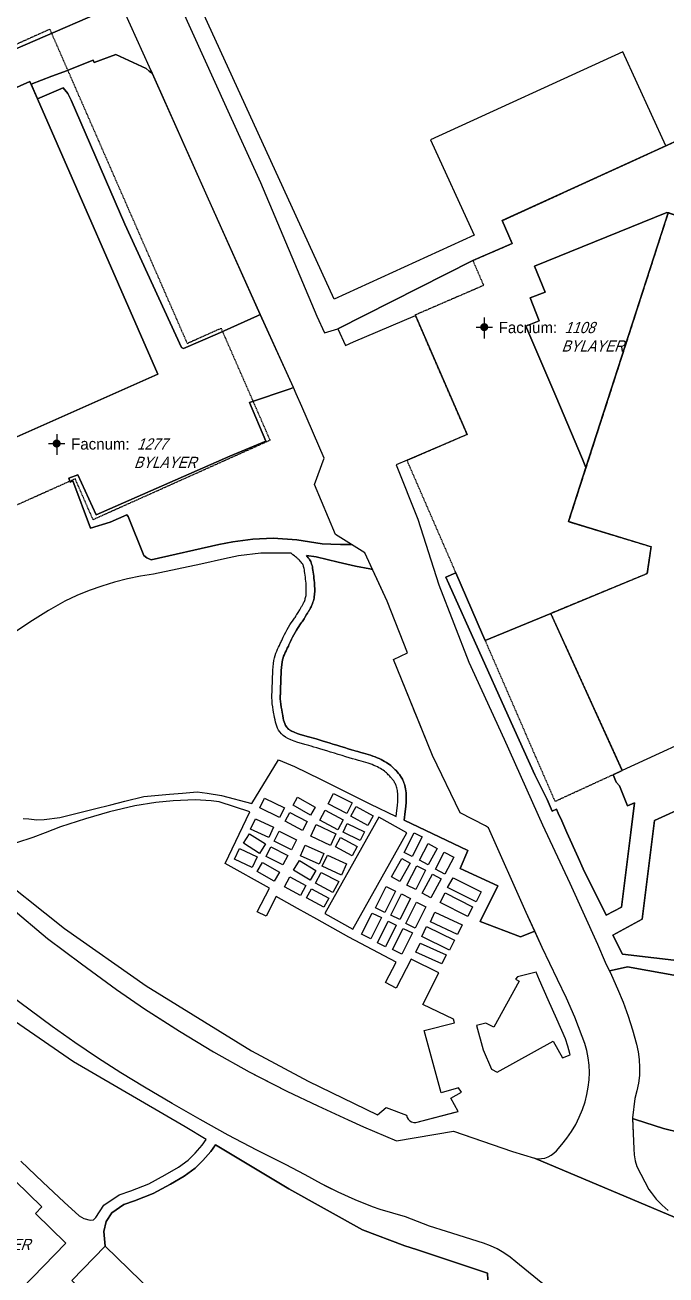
# Model space of a CAD drawing. Header units: inches. Extents: x 1273557 to 1282364, y 239587 to 246310.
# Drawn here: x 1276632.4 to 1276872, y 241334.9 to 241802 of the extents above; entities that cross this region are included whole.
import ezdxf
from ezdxf.enums import TextEntityAlignment as Align

# ---------------------------------------------------------------- set-up
doc = ezdxf.new("R2010")
doc.units = ezdxf.units.IN
doc.header["$MEASUREMENT"] = 0
doc.linetypes.add('DASHED2', pattern=[0.375, 0.25, -0.125])
doc.linetypes.add('HIDDEN', pattern=[0.375, 0.25, -0.125])
doc.layers.add('BLDG-DATA', color=159, linetype='DASHED2', lineweight=30)
for name, color, linetype in [('BLDG-UW', 231, 'Continuous'), ('BLDG-UW-UG', 159, 'HIDDEN'), ('GRASS', 3, 'Continuous'), ('PATH', 253, 'Continuous'), ('PATH-ISLAND', 252, 'Continuous'), ('STREET-UW', 50, 'Continuous')]:
    doc.layers.add(name, color=color, linetype=linetype)
doc.styles.add('SS_LITE', font='FRABK.TTF', dxfattribs={"height": 16})

# ---------------------------------------------------------------- blocks, each defined once
blk = doc.blocks.new('*U1')
for p, q in [((-3.08, 0), (3.08, 0)), ((0, 3.55), (0, -4.2))]:
    blk.add_line(p, q)
at = {"const_width": 1.5}
blk.add_lwpolyline([(-0.75, 0, 1), (0.75, 0, 1)], format="xyb", close=True, dxfattribs=at)
at = {"layer": 'BLDG-DATA', "color": 1, "style": 'SS_LITE'}
blk.add_text('Facnum:', height=4.2, dxfattribs=at).set_placement((27.26, -2.25), align=Align.RIGHT)
at = {"layer": 'BLDG-DATA', "color": 7, "style": 'SS_LITE', "oblique": 20, "width": 0.9, "flags": 8}
for tag, p in [('FACNUM', (29.98, -2.25)), ('OBJECT', (28.84, -9.16))]:
    blk.add_attdef(tag, p, '', height=4.2, dxfattribs=at)

msp = doc.modelspace()

# ---------------------------------------------------------------- linework, layer by layer
at = {"layer": 'BLDG-UW'}
for points in [[(1276645.23, 241924.23), (1276696.08, 241947.49), (1276711.47, 241913.85), (1276784.11, 241947.08), (1276767.9, 241982.54), (1276786.14, 241990.88), (1276782.02, 241999.89), (1276796.79, 242006.65), (1276800.91, 241997.64), (1276819.06, 242005.94), (1276922.4, 241779.97), (1276871.92, 241756.89), (1276855.87, 241791.97), (1276784.01, 241759.11), (1276800.29, 241723.51), (1276747.97, 241699.58), (1276645.23, 241924.23)], [(1276637.05, 241774.42), (1276634.18, 241780.99), (1276524.86, 241731.92), (1276573.17, 241623.22), (1276682.04, 241671.6)], [(1276855.66, 241523.41), (1276828.93, 241582.12), (1276864.95, 241597.01), (1276866.43, 241607.08), (1276835.56, 241616.44), (1276872.82, 241731.87), (1276883.56, 241728.27), (1276885.87, 241734.75), (1276876.77, 241759.11), (1276903.81, 241771.47), (1276908.56, 241761.62), (1276923.45, 241730.68), (1276932.08, 241728.35), (1276936.26, 241743.38), (1276936.26, 241743.38), (1276979.87, 241763.14), (1276998.88, 241721.36), (1276973.87, 241709.86), (1276973.87, 241709.86), (1276918.65, 241571.66), (1276925.11, 241557.89), (1276926.07, 241555.83)], [(1276553.26, 241345.08), (1276577.69, 241370.32), (1276589.14, 241359.24), (1276594.68, 241364.96), (1276583.23, 241376.04), (1276599.82, 241393.18), (1276611.29, 241382.07), (1276613.72, 241384.57), (1276638.72, 241360.37), (1276636.3, 241357.87), (1276647.71, 241346.82), (1276631.11, 241329.67), (1276619.66, 241340.75), (1276614.14, 241335.04), (1276625.46, 241324.08), (1276601.15, 241298.72), (1276553.26, 241345.08)], [(1276662.31, 241345.67), (1276680.08, 241328.49), (1276667.63, 241315.61), (1276649.86, 241332.79), (1276662.31, 241345.67)]]:
    msp.add_lwpolyline(points, close=True, dxfattribs=at)
at = {"layer": 'BLDG-UW-UG'}
for points in [[(1276505.96, 241707.83), (1276514.38, 241711.63), (1276500.68, 241742.94), (1276563.09, 241770.95), (1276565.18, 241766.18), (1276641.64, 241800.49), (1276693.01, 241683.05), (1276705.67, 241688.73), (1276723.99, 241646.84), (1276657.85, 241617.16), (1276651.17, 241632.43), (1276565.62, 241594.04), (1276551.34, 241626.69), (1276543.27, 241623.07)], [(1276855.66, 241523.41), (1276830.56, 241511.86), (1276775.19, 241639.37), (1276797.62, 241649.06), (1276778.22, 241693.72), (1276803.85, 241704.8), (1276799.82, 241714.06), (1276814.48, 241720.39), (1276810.78, 241728.92), (1276871.92, 241756.89), (1276876.77, 241759.11), (1276885.87, 241734.75), (1276883.56, 241728.27), (1276872.82, 241731.87), (1276835.56, 241616.44), (1276866.43, 241607.08), (1276864.95, 241597.01), (1276828.93, 241582.12)]]:
    msp.add_lwpolyline(points, close=True, dxfattribs=at)
at = {"layer": 'GRASS'}
for points in [[(1276682.19, 241827.46), (1276694.87, 241799.36), (1276707.6, 241771.28), (1276720.39, 241743.23), (1276741.51, 241693.21), (1276744.32, 241687), (1276749.29, 241688.54), (1276799.82, 241714.06), (1276814.48, 241720.39), (1276810.78, 241728.92), (1276871.92, 241756.89), (1276855.87, 241791.97), (1276784.01, 241759.11), (1276800.29, 241723.51), (1276747.97, 241699.58), (1276645.23, 241924.23)], [(1276572.66, 241802.41), (1276566.77, 241799.26), (1276560.99, 241795.92), (1276555.32, 241792.41), (1276551.94, 241790.16), (1276556.78, 241781.94), (1276561.82, 241772.6), (1276564.61, 241767.32), (1276565.35, 241766.69), (1276566.24, 241766.29), (1276567.2, 241766.15), (1276568.16, 241766.28), (1276569.05, 241766.67), (1276600.67, 241780.93), (1276659.49, 241806.31)], [(1276631.67, 241505.54), (1276633.83, 241505.32), (1276636.88, 241505.04), (1276639.59, 241505.15), (1276645.46, 241505.92), (1276653.45, 241507.91), (1276658.41, 241509.14), (1276664.49, 241510.64), (1276669.73, 241511.95), (1276676.85, 241513.71), (1276686.37, 241514.57), (1276691.26, 241515.01), (1276696.77, 241515.51), (1276700.46, 241514.95), (1276705.87, 241514.14), (1276717.19, 241511.07), (1276727.21, 241527.4), (1276733.11, 241524.88), (1276742.79, 241520.24), (1276761.27, 241510.98), (1276771.12, 241506.25), (1276771.41, 241508.47), (1276771.61, 241510.3), (1276771.74, 241511.8), (1276771.8, 241513.02), (1276771.8, 241514), (1276771.75, 241514.79), (1276771.68, 241515.44), (1276771.58, 241515.99), (1276771.47, 241516.49), (1276771.36, 241516.95), (1276771.23, 241517.38), (1276771.1, 241517.76), (1276770.96, 241518.12), (1276770.82, 241518.44), (1276770.67, 241518.74), (1276770.52, 241519.02), (1276770.37, 241519.28), (1276770.21, 241519.53), (1276770.04, 241519.77), (1276769.87, 241520), (1276769.68, 241520.23), (1276769.48, 241520.47), (1276769.27, 241520.72), (1276769.03, 241520.98), (1276768.78, 241521.26), (1276768.5, 241521.55), (1276768.2, 241521.86), (1276767.87, 241522.18), (1276767.52, 241522.51), (1276767.13, 241522.83), (1276766.72, 241523.16), (1276766.27, 241523.49), (1276765.78, 241523.81), (1276765.26, 241524.13), (1276764.7, 241524.44), (1276764.11, 241524.75), (1276763.48, 241525.04), (1276762.82, 241525.33), (1276762.12, 241525.61), (1276761.38, 241525.88), (1276760.61, 241526.14), (1276759.79, 241526.39), (1276758.93, 241526.65), (1276758.01, 241526.92), (1276757.02, 241527.2), (1276755.96, 241527.5), (1276754.82, 241527.82), (1276753.59, 241528.18), (1276752.28, 241528.58), (1276750.9, 241529), (1276749.47, 241529.44), (1276748.02, 241529.89), (1276746.59, 241530.33), (1276745.19, 241530.77), (1276743.84, 241531.18), (1276742.58, 241531.56), (1276741.43, 241531.9), (1276740.37, 241532.2), (1276739.4, 241532.48), (1276738.5, 241532.72), (1276737.05, 241533.13), (1276735.71, 241533.5), (1276734.34, 241533.92), (1276733.01, 241534.37), (1276731.79, 241534.85), (1276730.69, 241535.37), (1276729.75, 241535.93), (1276728.93, 241536.54), (1276728.25, 241537.19), (1276727.68, 241537.86), (1276727.21, 241538.55), (1276726.83, 241539.25), (1276726.51, 241539.98), (1276726.25, 241540.74), (1276726.04, 241541.54), (1276725.85, 241542.39), (1276725.67, 241543.28), (1276725.53, 241544.09), (1276725.44, 241544.61), (1276725.2, 241545.94), (1276725, 241547.2), (1276724.84, 241548.38), (1276724.74, 241549.52), (1276724.7, 241550.67), (1276724.7, 241551.8), (1276724.73, 241552.73), (1276724.75, 241553.33), (1276724.78, 241553.94), (1276724.8, 241554.57), (1276724.83, 241555.21), (1276724.86, 241555.86), (1276724.88, 241556.52), (1276724.91, 241557.19), (1276724.95, 241558.26), (1276725.01, 241559.69), (1276725.06, 241560.93), (1276725.14, 241562.19), (1276725.25, 241563.4), (1276725.4, 241564.5), (1276725.61, 241565.51), (1276725.86, 241566.43), (1276726.16, 241567.27), (1276726.48, 241568.07), (1276726.82, 241568.82), (1276727.15, 241569.51), (1276727.47, 241570.14), (1276727.65, 241570.5), (1276727.83, 241570.87), (1276728.01, 241571.24), (1276728.18, 241571.62), (1276728.36, 241572), (1276728.93, 241573.23), (1276729.43, 241574.27), (1276729.9, 241575.18), (1276730.4, 241576.11), (1276730.92, 241577.02), (1276731.43, 241577.85), (1276731.93, 241578.61), (1276732.34, 241579.21), (1276732.59, 241579.58), (1276732.84, 241579.94), (1276733.08, 241580.31), (1276733.33, 241580.67), (1276733.57, 241581.04), (1276733.8, 241581.42), (1276734.03, 241581.79), (1276734.26, 241582.16), (1276734.48, 241582.52), (1276735.07, 241583.5), (1276735.64, 241584.42), (1276735.79, 241584.66), (1276735.95, 241584.92), (1276736.1, 241585.18), (1276736.25, 241585.45), (1276736.4, 241585.72), (1276736.54, 241586.01), (1276736.68, 241586.31), (1276736.82, 241586.62), (1276736.95, 241586.96), (1276737.07, 241587.3), (1276737.18, 241587.67), (1276737.28, 241588.05), (1276737.36, 241588.45), (1276737.43, 241588.88), (1276737.49, 241589.33), (1276737.52, 241589.8), (1276737.55, 241590.31), (1276737.55, 241590.85), (1276737.54, 241591.43), (1276737.52, 241592.06), (1276737.48, 241592.73), (1276737.43, 241593.44), (1276737.37, 241594.19), (1276737.29, 241594.95), (1276737.21, 241595.71), (1276737.12, 241596.45), (1276737.03, 241597.15), (1276736.93, 241597.8), (1276736.84, 241598.37), (1276736.74, 241598.86), (1276736.65, 241599.28), (1276736.55, 241599.63), (1276736.45, 241599.92), (1276736.35, 241600.17), (1276736.19, 241600.48), (1276735.93, 241600.87), (1276735.63, 241601.26), (1276735.31, 241601.65), (1276734.97, 241602.02), (1276734.72, 241602.28), (1276734.55, 241602.45), (1276734.37, 241602.62), (1276734.15, 241602.81), (1276733.88, 241603.04), (1276733.54, 241603.32), (1276733.1, 241603.66), (1276732.55, 241604.08), (1276731.88, 241604.59), (1276720.49, 241604.59), (1276712.25, 241603.61), (1276706.92, 241602.55), (1276698.11, 241600.6), (1276689.28, 241598.7), (1276680.44, 241596.85), (1276675.54, 241596.05), (1276670.67, 241595.03), (1276665.86, 241593.79), (1276661.1, 241592.34), (1276656.42, 241590.68), (1276651.81, 241588.82), (1276647.29, 241586.75), (1276641.19, 241583.21), (1276635.2, 241579.5), (1276629.32, 241575.63)], [(1276892.82, 241516.17), (1276867.64, 241504.8), (1276863.09, 241467.81), (1276852.08, 241461.85), (1276855.68, 241454.82), (1276879.11, 241452.09)], [(1276618.3, 241487.26), (1276647.14, 241464.34), (1276677.7, 241442.89), (1276717.03, 241418.69), (1276738.26, 241407.26), (1276764.17, 241394.78), (1276767.43, 241397.43), (1276775.04, 241394.59), (1276775.23, 241393.8), (1276775.62, 241393.09), (1276776.2, 241392.51), (1276776.91, 241392.11), (1276777.7, 241391.9), (1276778.52, 241391.92), (1276794.31, 241395.99), (1276791.53, 241401.01), (1276795.5, 241403.22), (1276794.45, 241404.84), (1276787.98, 241402.9), (1276781.63, 241426.27), (1276792.94, 241429.18), (1276792.52, 241430.45), (1276781.08, 241435.93), (1276787.09, 241447.8), (1276776.71, 241452.9), (1276771.16, 241442.08), (1276767.2, 241444.21), (1276771.18, 241451.77), (1276753.5, 241461.1), (1276741.47, 241467.92), (1276734.26, 241471.89), (1276726.26, 241476.32), (1276722.56, 241469.02), (1276719.21, 241470.59), (1276723.83, 241479.39), (1276707.23, 241488.7), (1276716.41, 241507.98), (1276705.02, 241511.67), (1276701.98, 241512.06), (1276696.05, 241512.48), (1276687.81, 241512.06), (1276681.25, 241511.43), (1276673.5, 241510.17), (1276663.94, 241508.01), (1276655.07, 241505.36), (1276645.65, 241502.43), (1276640, 241500.13), (1276635.32, 241498.38), (1276629.25, 241496.36)], [(1276885.96, 241444.96), (1276865.25, 241448.65), (1276857.65, 241450.01), (1276851.47, 241448.68), (1276850.83, 241448.54), (1276851.66, 241446.88), (1276853.91, 241441.89), (1276855.96, 241436.82), (1276857.83, 241431.67), (1276859.49, 241426.46), (1276860.96, 241421.18), (1276861.58, 241418.3), (1276861.96, 241415.38), (1276862.11, 241412.44), (1276862.02, 241409.5), (1276861.69, 241406.58), (1276861.13, 241403.69), (1276860.34, 241400.85), (1276859.42, 241393.63), (1276859.43, 241393.34), (1276860.61, 241392.96), (1276871, 241389.64), (1276877.2, 241388.14)], [(1276630.86, 241377.4), (1276639.02, 241369.6), (1276647, 241362.09), (1276652.67, 241356.99), (1276654.43, 241355.97), (1276656.75, 241355.41), (1276658.05, 241355.51), (1276658.92, 241356.35), (1276661.9, 241361.02), (1276667.59, 241364.81), (1276671.96, 241366.32), (1276678.65, 241368.94), (1276684.77, 241372.29), (1276689.75, 241375.22), (1276693.45, 241377.82), (1276695.99, 241380.36), (1276698.66, 241383.45), (1276700.15, 241385.57), (1276692.28, 241390.28), (1276650.51, 241414.58), (1276617.48, 241437.26)], [(1276805.4, 241333.09), (1276805.3, 241335.6), (1276778.67, 241344.41), (1276774.33, 241345.82), (1276758.51, 241351.76), (1276731, 241367.09), (1276703.58, 241383.51), (1276701.81, 241380.99), (1276698.92, 241377.64), (1276696.02, 241374.75), (1276691.91, 241371.86), (1276686.74, 241368.82), (1276680.34, 241365.32), (1276673.34, 241362.58), (1276669.38, 241361.21), (1276664.81, 241358.17), (1276662.68, 241354.82), (1276661.92, 241351.17), (1276662.31, 241345.67), (1276680.08, 241328.49)]]:
    msp.add_lwpolyline(points, dxfattribs=at)
for points in [[(1276680, 241783.91), (1276678.87, 241784.82), (1276677.73, 241785.73), (1276666.34, 241791.04), (1276658.26, 241788), (1276657.91, 241788.85), (1276646.9, 241784.56), (1276642.46, 241782.87), (1276634.65, 241779.92), (1276637.05, 241774.42), (1276646.62, 241778.54), (1276648.44, 241776.48), (1276649.63, 241773.98), (1276669.72, 241727.65), (1276690.89, 241681.56), (1276691.59, 241681.1), (1276704.33, 241686.68), (1276719.3, 241693.36), (1276720.35, 241693.83), (1276700.46, 241738.03)], [(1276872.82, 241731.87), (1276872.34, 241732.03), (1276822.85, 241711.96), (1276826.8, 241702.18), (1276821.16, 241700.07), (1276824.62, 241691.52), (1276819.64, 241689.5), (1276830.77, 241663.38), (1276840.75, 241639.75), (1276842.08, 241636.61)], [(1276740.59, 241630.27), (1276744.17, 241640.16), (1276735.92, 241659.47), (1276733.76, 241664.24), (1276732.72, 241666.53), (1276731.5, 241666.12), (1276716.29, 241661), (1276722.41, 241646.53), (1276708.93, 241640.93), (1276659.03, 241619.03), (1276652.12, 241633.96), (1276648.8, 241632.62), (1276649.23, 241631.21), (1276650.33, 241631.73), (1276656.9, 241613.99), (1276664.23, 241616.28), (1276670.47, 241618.96), (1276670.99, 241618.33), (1276676.76, 241603.78), (1276677.98, 241602.87), (1276679.57, 241602.21), (1276704.8, 241607.94), (1276710.11, 241608.9), (1276717.54, 241609.84), (1276725.15, 241610.26), (1276734.04, 241609.67), (1276743.44, 241608.13), (1276746.69, 241607.96), (1276750.27, 241607.94), (1276754.42, 241607.92), (1276748.51, 241611.65)], [(1276770.12, 241564.85), (1276775.38, 241567.42), (1276767.82, 241586.73), (1276762.34, 241598.53), (1276761.25, 241598.74), (1276755.91, 241599.75), (1276749.44, 241601.34), (1276741.2, 241603.29), (1276737.58, 241603.79), (1276737.87, 241603.46), (1276738.27, 241602.96), (1276738.56, 241602.57), (1276738.76, 241602.26), (1276738.98, 241601.9), (1276739.19, 241601.48), (1276739.38, 241601.02), (1276739.54, 241600.55), (1276739.68, 241600.05), (1276739.8, 241599.51), (1276739.92, 241598.93), (1276740.02, 241598.28), (1276740.13, 241597.58), (1276740.22, 241596.84), (1276740.32, 241596.06), (1276740.4, 241595.27), (1276740.48, 241594.47), (1276740.55, 241593.69), (1276740.6, 241592.93), (1276740.64, 241592.2), (1276740.67, 241591.51), (1276740.68, 241590.86), (1276740.67, 241590.22), (1276740.64, 241589.61), (1276740.6, 241589.02), (1276740.53, 241588.45), (1276740.44, 241587.89), (1276740.33, 241587.34), (1276740.19, 241586.83), (1276740.04, 241586.33), (1276739.88, 241585.87), (1276739.71, 241585.43), (1276739.53, 241585.02), (1276739.35, 241584.64), (1276739.17, 241584.28), (1276738.99, 241583.94), (1276738.81, 241583.62), (1276738.63, 241583.32), (1276738.46, 241583.03), (1276738.28, 241582.75), (1276737.95, 241582.21), (1276737.66, 241581.74), (1276737, 241580.65), (1276736.7, 241580.16), (1276736.45, 241579.76), (1276736.2, 241579.36), (1276735.94, 241578.96), (1276735.68, 241578.56), (1276735.42, 241578.18), (1276735.17, 241577.81), (1276734.75, 241577.2), (1276734.3, 241576.53), (1276733.85, 241575.82), (1276733.37, 241575.02), (1276732.9, 241574.16), (1276732.44, 241573.29), (1276732.03, 241572.47), (1276731.63, 241571.63), (1276731.06, 241570.39), (1276730.83, 241569.91), (1276730.64, 241569.51), (1276730.45, 241569.12), (1276730.27, 241568.75), (1276729.96, 241568.12), (1276729.65, 241567.49), (1276729.35, 241566.83), (1276729.08, 241566.18), (1276728.85, 241565.5), (1276728.65, 241564.77), (1276728.48, 241563.97), (1276728.36, 241563.04), (1276728.26, 241561.96), (1276728.18, 241560.76), (1276728.13, 241559.56), (1276728.07, 241558.14), (1276728.03, 241557.06), (1276728, 241556.4), (1276727.98, 241555.74), (1276727.95, 241555.09), (1276727.93, 241554.44), (1276727.9, 241553.82), (1276727.88, 241553.21), (1276727.86, 241552.62), (1276727.84, 241552.06), (1276727.82, 241551.23), (1276727.83, 241550.21), (1276727.89, 241549.24), (1276728.01, 241548.19), (1276728.17, 241547.11), (1276728.35, 241546.09), (1276728.51, 241545.16), (1276728.61, 241544.64), (1276728.75, 241543.85), (1276728.91, 241543.03), (1276729.07, 241542.29), (1276729.24, 241541.65), (1276729.48, 241540.97), (1276729.81, 241540.29), (1276730.25, 241539.64), (1276730.84, 241539.02), (1276731.49, 241538.53), (1276732.16, 241538.13), (1276733.03, 241537.72), (1276734.08, 241537.3), (1276735.29, 241536.9), (1276736.59, 241536.5), (1276737.89, 241536.14), (1276739.34, 241535.74), (1276740.24, 241535.49), (1276741.23, 241535.21), (1276742.3, 241534.9), (1276743.48, 241534.55), (1276744.75, 241534.17), (1276746.11, 241533.75), (1276746.87, 241533.52), (1276747.51, 241533.32), (1276748.95, 241532.87), (1276750.39, 241532.42), (1276751.81, 241531.99), (1276753.18, 241531.57), (1276754.48, 241531.18), (1276756.25, 241530.67), (1276756.81, 241530.5), (1276757.87, 241530.21), (1276758.87, 241529.92), (1276759.81, 241529.65), (1276760.71, 241529.38), (1276761.58, 241529.11), (1276762.42, 241528.83), (1276763.23, 241528.53), (1276764.02, 241528.22), (1276764.77, 241527.89), (1276765.49, 241527.55), (1276766.18, 241527.2), (1276766.83, 241526.83), (1276767.46, 241526.45), (1276768.05, 241526.06), (1276768.6, 241525.65), (1276769.12, 241525.25), (1276769.59, 241524.85), (1276770.02, 241524.45), (1276770.41, 241524.08), (1276770.76, 241523.72), (1276771.07, 241523.38), (1276771.5, 241522.91), (1276772, 241522.34), (1276772.34, 241521.91), (1276772.58, 241521.6), (1276772.8, 241521.27), (1276773.03, 241520.92), (1276773.24, 241520.56), (1276773.45, 241520.18), (1276773.65, 241519.76), (1276773.85, 241519.31), (1276774.03, 241518.84), (1276774.21, 241518.33), (1276774.37, 241517.78), (1276774.52, 241517.21), (1276774.65, 241516.59), (1276774.77, 241515.88), (1276774.87, 241515.05), (1276774.92, 241514.08), (1276774.92, 241512.94), (1276774.86, 241511.6), (1276774.73, 241510), (1276774.52, 241508.09), (1276774.08, 241504.83), (1276797.88, 241493.53), (1276795.08, 241486.75), (1276809.17, 241480.33), (1276802.5, 241466.96), (1276817.58, 241461.23), (1276822.32, 241463.09), (1276822.94, 241463.33), (1276819.67, 241470.41), (1276805.7, 241501.98), (1276804.5, 241502.7), (1276795.02, 241507.63), (1276784.7, 241529.02), (1276778.57, 241544.07), (1276777.98, 241545.53), (1276777.45, 241546.83)], [(1276828.93, 241582.12), (1276804.44, 241572), (1276803.44, 241574.31), (1276793.48, 241597.24), (1276789.69, 241595.64), (1276790.78, 241593.24), (1276812.97, 241543.92), (1276822.91, 241521.83), (1276827.52, 241512.53), (1276829.43, 241508.18), (1276831.08, 241508.94), (1276831.7, 241507.51), (1276832.99, 241504.64), (1276834.95, 241500.25), (1276839.15, 241490.87), (1276841.02, 241486.67), (1276849.58, 241469.36), (1276855.38, 241472.29), (1276858.8, 241500.25), (1276860.16, 241511.37), (1276857.63, 241510.28), (1276854.57, 241517.68), (1276853.32, 241519.11), (1276852.65, 241520.9), (1276852.29, 241521.86), (1276855.66, 241523.41)], [(1276727.58, 241505.85), (1276720.17, 241509.48), (1276721.93, 241513.07), (1276729.34, 241509.44)], [(1276739.09, 241506.69), (1276732.58, 241510.47), (1276734.31, 241513.46), (1276740.82, 241509.68)], [(1276752.65, 241507.39), (1276745.68, 241510.92), (1276747.67, 241514.86), (1276754.64, 241511.33)], [(1276736.13, 241501.05), (1276729.69, 241504.47), (1276731.43, 241507.75), (1276737.87, 241504.33)], [(1276749.32, 241501.31), (1276742.62, 241504.83), (1276744.59, 241508.57), (1276751.29, 241505.05)], [(1276760.58, 241502.87), (1276754.23, 241506.38), (1276756.22, 241509.97), (1276762.57, 241506.46)], [(1276723.51, 241498.36), (1276716.72, 241501.53), (1276718.53, 241505.4), (1276725.32, 241502.23)], [(1276746.53, 241495.4), (1276739.2, 241498.85), (1276741.24, 241503.19), (1276748.57, 241499.74)], [(1276754.98, 241464.14), (1276775.13, 241500.08), (1276764.66, 241505.95), (1276744.51, 241470.01)], [(1276757.7, 241497.31), (1276751.26, 241500.38), (1276752.8, 241503.6), (1276759.24, 241500.53)], [(1276722.31, 241495.98), (1276720.1, 241492.46), (1276714.07, 241496.25), (1276716.28, 241499.76)], [(1276731.97, 241493.74), (1276725.53, 241496.98), (1276727.44, 241500.78), (1276733.88, 241497.54)], [(1276754.65, 241491.58), (1276748.48, 241494.92), (1276750.35, 241498.38), (1276756.52, 241495.04)], [(1276780.87, 241498.62), (1276777.08, 241491.23), (1276774.11, 241492.75), (1276777.9, 241500.14)], [(1276717.32, 241487.17), (1276710.7, 241490.25), (1276712.58, 241494.28), (1276719.2, 241491.2)], [(1276728.83, 241488.19), (1276722.48, 241491.34), (1276724.23, 241494.86), (1276730.58, 241491.71)], [(1276742.29, 241488.45), (1276735.4, 241491.53), (1276737.17, 241495.5), (1276744.06, 241492.42)], [(1276779.81, 241489.93), (1276783.13, 241496.09), (1276786.42, 241494.32), (1276783.1, 241488.16)], [(1276785.78, 241486.52), (1276789.11, 241492.86), (1276792.63, 241491.01), (1276789.29, 241484.67)], [(1276725.5, 241482.02), (1276719.16, 241485.71), (1276721.13, 241489.09), (1276727.47, 241485.4)], [(1276738.96, 241482.46), (1276732.8, 241486.15), (1276734.97, 241489.77), (1276741.13, 241486.08)], [(1276750.67, 241484.36), (1276743.52, 241487.62), (1276745.44, 241491.83), (1276752.59, 241488.57)], [(1276776.41, 241488.85), (1276772.54, 241481.9), (1276769.41, 241483.64), (1276773.28, 241490.59)], [(1276782.13, 241486.15), (1276778.43, 241478.94), (1276775.15, 241480.62), (1276778.86, 241487.83)], [(1276735.37, 241476.74), (1276729.38, 241479.98), (1276731.37, 241483.66), (1276737.36, 241480.42)], [(1276747.51, 241477.83), (1276740.98, 241481.26), (1276743.13, 241485.35), (1276749.66, 241481.92)], [(1276787.93, 241482.93), (1276784.06, 241475.81), (1276780.8, 241477.58), (1276784.67, 241484.7)], [(1276792.47, 241483.28), (1276802.94, 241478.09), (1276801.09, 241474.36), (1276790.34, 241479.69)], [(1276744.1, 241472.29), (1276737.67, 241475.8), (1276739.54, 241479.23), (1276745.97, 241475.72)], [(1276770.87, 241478.29), (1276766.88, 241470.38), (1276763.45, 241472.11), (1276767.44, 241480.02)], [(1276776.5, 241475.6), (1276772.51, 241467.69), (1276769.08, 241469.42), (1276773.07, 241477.33)], [(1276782.21, 241472.46), (1276778.22, 241464.55), (1276774.79, 241466.28), (1276778.78, 241474.19)], [(1276789.43, 241477.74), (1276799.72, 241472.47), (1276797.86, 241468.83), (1276787.57, 241474.1)], [(1276765.6, 241468.44), (1276761.61, 241460.53), (1276758.18, 241462.26), (1276762.17, 241470.17)], [(1276785.64, 241470.53), (1276795.76, 241465.71), (1276794.03, 241462.09), (1276783.92, 241466.91)], [(1276771.14, 241465.58), (1276767.16, 241457.57), (1276764.15, 241459.07), (1276768.13, 241467.08)], [(1276777.22, 241462.7), (1276773.23, 241454.79), (1276769.8, 241456.52), (1276773.79, 241464.43)], [(1276782.51, 241465.08), (1276792.89, 241459.99), (1276791.09, 241456.31), (1276780.71, 241461.4)], [(1276780.07, 241458.91), (1276789.76, 241454.54), (1276788.22, 241451.12), (1276778.53, 241455.49)], [(1276831.12, 241430.44), (1276827.89, 241437.76), (1276824.71, 241445.07), (1276823.4, 241448.04), (1276816.43, 241446.31), (1276815.67, 241445.39), (1276817.1, 241444.64), (1276807.59, 241427.49), (1276804.7, 241429.04), (1276801.18, 241428.15), (1276803.59, 241418.98), (1276806.72, 241411.86), (1276808.89, 241410.67), (1276829.83, 241422.32), (1276833.31, 241416.08), (1276836.12, 241417.19), (1276836.03, 241417.7), (1276835.32, 241420.45), (1276834.39, 241423.13)]]:
    msp.add_lwpolyline(points, close=True, dxfattribs=at)
at = {"layer": 'PATH'}
for points in [[(1276524.86, 241731.92), (1276634.18, 241780.99), (1276634.65, 241779.92), (1276642.46, 241782.87), (1276646.9, 241784.56), (1276657.91, 241788.85), (1276658.26, 241788), (1276666.34, 241791.04), (1276677.73, 241785.73), (1276678.87, 241784.82), (1276680, 241783.91), (1276678.95, 241786.28), (1276664.7, 241817.85)], [(1276659.49, 241806.31), (1276600.67, 241780.93)], [(1276572.77, 241518), (1276640.77, 241460.66), (1276653.52, 241451.2), (1276666.66, 241441.62), (1276677.02, 241434.36), (1276683.93, 241429.99), (1276690.13, 241426.06), (1276702.87, 241418.33), (1276716.13, 241410.75), (1276719.82, 241408.88), (1276730.25, 241403.6), (1276741.87, 241398.11), (1276753.21, 241392.82), (1276758.89, 241390.22), (1276771.28, 241385.01), (1276792.61, 241388.68), (1276803.01, 241385.05), (1276814.57, 241381.01), (1276822.89, 241378.49), (1276824.17, 241378.33), (1276825.46, 241378.36), (1276826.73, 241378.59), (1276827.95, 241379.02), (1276829.09, 241379.63), (1276830.11, 241380.4), (1276831.01, 241381.33), (1276831.8, 241382.2), (1276833.06, 241383.6), (1276834.95, 241386), (1276836.67, 241388.53), (1276838.22, 241391.17), (1276839.58, 241393.91), (1276840.75, 241396.74), (1276841.72, 241399.64), (1276842.43, 241402.31), (1276842.94, 241405.03), (1276843.25, 241407.77), (1276843.34, 241410.53), (1276843.23, 241413.29), (1276842.9, 241416.04), (1276842.37, 241418.75), (1276841.64, 241421.42), (1276840.71, 241424.02), (1276837.89, 241431.25), (1276834.8, 241438.36), (1276831.46, 241445.36), (1276828.51, 241451.26), (1276825.68, 241457.23), (1276822.94, 241463.33), (1276817.58, 241461.23), (1276802.5, 241466.96), (1276809.17, 241480.33), (1276795.08, 241486.75), (1276797.88, 241493.53), (1276774.08, 241504.83), (1276774.52, 241508.09), (1276774.73, 241510), (1276774.86, 241511.6), (1276774.92, 241512.94), (1276774.92, 241514.08), (1276774.87, 241515.05), (1276774.77, 241515.88), (1276774.65, 241516.59), (1276774.52, 241517.21), (1276774.37, 241517.78), (1276774.21, 241518.33), (1276774.03, 241518.84), (1276773.85, 241519.31), (1276773.65, 241519.76), (1276773.45, 241520.18), (1276773.24, 241520.56), (1276773.03, 241520.92), (1276772.8, 241521.27), (1276772.58, 241521.6), (1276772.34, 241521.91), (1276772, 241522.34), (1276771.5, 241522.91), (1276771.07, 241523.38), (1276770.76, 241523.72), (1276770.41, 241524.08), (1276770.02, 241524.45), (1276769.59, 241524.85), (1276769.12, 241525.25), (1276768.6, 241525.65), (1276768.05, 241526.06), (1276767.46, 241526.45), (1276766.83, 241526.83), (1276766.18, 241527.2), (1276765.49, 241527.55), (1276764.77, 241527.89), (1276764.02, 241528.22), (1276763.23, 241528.53), (1276762.42, 241528.83), (1276761.58, 241529.11), (1276760.71, 241529.38), (1276759.81, 241529.65), (1276758.87, 241529.92), (1276757.87, 241530.21), (1276756.81, 241530.5), (1276755.69, 241530.83), (1276754.48, 241531.18), (1276753.18, 241531.57), (1276751.81, 241531.99), (1276750.39, 241532.42), (1276748.95, 241532.87), (1276747.51, 241533.32), (1276746.11, 241533.75), (1276744.75, 241534.17), (1276743.48, 241534.55), (1276742.3, 241534.9), (1276741.23, 241535.21), (1276740.24, 241535.49), (1276739.34, 241535.74), (1276737.89, 241536.14), (1276736.59, 241536.5), (1276735.29, 241536.9), (1276734.08, 241537.3), (1276733.03, 241537.72), (1276732.16, 241538.13), (1276731.06, 241538.78), (1276730.25, 241539.64), (1276729.81, 241540.29), (1276729.48, 241540.97), (1276729.24, 241541.65), (1276729.07, 241542.29), (1276728.91, 241543.03), (1276728.75, 241543.85), (1276728.61, 241544.64), (1276728.51, 241545.16), (1276728.35, 241546.09), (1276728.17, 241547.11), (1276728.01, 241548.19), (1276727.89, 241549.24), (1276727.83, 241550.21), (1276727.82, 241551.23), (1276727.84, 241552.28), (1276727.88, 241553.21), (1276727.9, 241553.82), (1276727.93, 241554.44), (1276727.95, 241555.09), (1276727.98, 241555.74), (1276728, 241556.4), (1276728.03, 241557.06), (1276728.07, 241558.14), (1276728.13, 241559.56), (1276728.18, 241560.76), (1276728.26, 241561.96), (1276728.36, 241563.04), (1276728.48, 241563.97), (1276728.65, 241564.77), (1276728.85, 241565.5), (1276729.08, 241566.18), (1276729.35, 241566.83), (1276729.65, 241567.49), (1276729.96, 241568.12), (1276730.27, 241568.75), (1276730.45, 241569.12), (1276730.64, 241569.51), (1276730.83, 241569.91), (1276731.06, 241570.39), (1276731.63, 241571.63), (1276732.03, 241572.47), (1276732.44, 241573.29), (1276732.9, 241574.16), (1276733.37, 241575.02), (1276733.85, 241575.82), (1276734.3, 241576.53), (1276734.75, 241577.2), (1276735.17, 241577.81), (1276735.42, 241578.18), (1276735.68, 241578.56), (1276735.94, 241578.96), (1276736.2, 241579.36), (1276736.45, 241579.76), (1276736.7, 241580.16), (1276737, 241580.65), (1276737.66, 241581.74), (1276737.95, 241582.21), (1276738.28, 241582.75), (1276738.46, 241583.03), (1276738.63, 241583.32), (1276738.81, 241583.62), (1276738.99, 241583.94), (1276739.17, 241584.28), (1276739.35, 241584.64), (1276739.53, 241585.02), (1276739.71, 241585.43), (1276739.88, 241585.87), (1276740.04, 241586.33), (1276740.19, 241586.83), (1276740.33, 241587.34), (1276740.44, 241587.89), (1276740.53, 241588.45), (1276740.6, 241589.02), (1276740.64, 241589.61), (1276740.67, 241590.22), (1276740.68, 241590.86), (1276740.67, 241591.51), (1276740.64, 241592.2), (1276740.6, 241592.93), (1276740.55, 241593.69), (1276740.48, 241594.47), (1276740.4, 241595.27), (1276740.32, 241596.06), (1276740.22, 241596.84), (1276740.13, 241597.58), (1276740.02, 241598.28), (1276739.92, 241598.93), (1276739.8, 241599.51), (1276739.68, 241600.05), (1276739.54, 241600.55), (1276739.38, 241601.02), (1276739.19, 241601.48), (1276738.98, 241601.9), (1276738.76, 241602.26), (1276738.56, 241602.57), (1276738.27, 241602.96), (1276737.87, 241603.46), (1276737.58, 241603.79), (1276741.2, 241603.29), (1276749.44, 241601.34), (1276755.91, 241599.75), (1276761.25, 241598.74), (1276762.34, 241598.53), (1276759.45, 241604.75), (1276754.42, 241607.92), (1276750.27, 241607.94), (1276746.69, 241607.96), (1276743.44, 241608.13), (1276734.04, 241609.67), (1276725.15, 241610.26), (1276717.54, 241609.84), (1276710.11, 241608.9), (1276704.8, 241607.94), (1276679.57, 241602.21), (1276677.98, 241602.87), (1276676.76, 241603.78), (1276670.99, 241618.33), (1276670.47, 241618.96), (1276664.23, 241616.28), (1276656.9, 241613.99), (1276650.33, 241631.73), (1276649.23, 241631.21), (1276648.8, 241632.62), (1276652.12, 241633.96), (1276659.03, 241619.03), (1276708.93, 241640.93), (1276722.41, 241646.53), (1276716.29, 241661), (1276731.5, 241666.12), (1276732.72, 241666.53), (1276720.35, 241693.83), (1276719.3, 241693.36), (1276704.33, 241686.68), (1276691.59, 241681.1), (1276690.89, 241681.56), (1276669.72, 241727.65), (1276649.63, 241773.98), (1276648.44, 241776.48), (1276646.62, 241778.54), (1276637.05, 241774.42), (1276682.04, 241671.6), (1276573.17, 241623.22)], [(1276876.77, 241759.11), (1276871.92, 241756.89), (1276810.78, 241728.92), (1276814.48, 241720.39), (1276799.82, 241714.06), (1276749.29, 241688.54), (1276752.19, 241682.32), (1276755.14, 241683.59), (1276778.35, 241693.44), (1276797.62, 241649.06), (1276775.19, 241639.37), (1276771.19, 241637.64), (1276779.23, 241617.3), (1276787.12, 241592.87), (1276798.29, 241563.87), (1276811.45, 241535.09), (1276825.85, 241503.08), (1276836.05, 241481.38), (1276846.39, 241458.55), (1276849.22, 241451.78), (1276850.83, 241448.54), (1276851.47, 241448.68), (1276857.65, 241450.01), (1276865.25, 241448.65), (1276885.96, 241444.96)], [(1276926.07, 241555.83), (1276855.66, 241523.41), (1276852.29, 241521.86), (1276852.65, 241520.9), (1276853.32, 241519.11), (1276854.57, 241517.68), (1276857.63, 241510.28), (1276860.16, 241511.37), (1276858.8, 241500.25), (1276855.38, 241472.29), (1276849.58, 241469.36), (1276841.02, 241486.67), (1276839.15, 241490.87), (1276834.95, 241500.25), (1276832.99, 241504.64), (1276831.7, 241507.51), (1276831.08, 241508.94), (1276829.43, 241508.18), (1276827.52, 241512.53), (1276822.91, 241521.83), (1276812.97, 241543.92), (1276790.78, 241593.24), (1276789.69, 241595.64), (1276793.48, 241597.24), (1276803.44, 241574.31), (1276804.44, 241572), (1276828.93, 241582.12), (1276864.95, 241597.01), (1276866.43, 241607.08), (1276835.56, 241616.44), (1276842.08, 241636.61), (1276840.75, 241639.75), (1276830.77, 241663.38), (1276819.64, 241689.5), (1276824.62, 241691.52), (1276821.16, 241700.07), (1276826.8, 241702.18), (1276822.85, 241711.96), (1276872.34, 241732.03)], [(1276879.11, 241452.09), (1276855.68, 241454.82), (1276852.08, 241461.85), (1276863.09, 241467.81), (1276867.64, 241504.8), (1276892.82, 241516.17)], [(1276827.31, 241330.49), (1276815.87, 241339.83), (1276813.68, 241341.6), (1276811.36, 241343.2), (1276808.93, 241344.61), (1276806.39, 241345.82), (1276803.76, 241346.83), (1276789.89, 241351.13), (1276783.65, 241353.16), (1276774.58, 241356.59), (1276765.19, 241359.34), (1276762.32, 241360.32), (1276755.85, 241362.93), (1276749.5, 241365.79), (1276745.38, 241367.86), (1276743.26, 241368.92), (1276737.16, 241372.29), (1276729.82, 241376.13), (1276719.06, 241381.54), (1276708.39, 241387.14), (1276697.84, 241392.94), (1276687.39, 241398.94), (1276677.05, 241405.12), (1276668.23, 241410.46), (1276659.55, 241416.02), (1276651, 241421.78), (1276642.59, 241427.75), (1276634.33, 241433.91), (1276623.29, 241442.08)], [(1276542.55, 241332.67), (1276544.15, 241336.21), (1276546.12, 241338.66), (1276548.09, 241340.71), (1276553.26, 241345.08), (1276577.69, 241370.32), (1276589.14, 241359.24), (1276594.68, 241364.96), (1276583.23, 241376.04), (1276599.82, 241393.18), (1276611.29, 241382.07), (1276613.72, 241384.57), (1276638.72, 241360.37), (1276636.3, 241357.87), (1276647.71, 241346.82), (1276631.11, 241329.67), (1276619.66, 241340.75), (1276614.14, 241335.04), (1276625.46, 241324.08)], [(1276877.2, 241388.14), (1276871, 241389.64), (1276860.61, 241392.96), (1276859.43, 241393.34), (1276859.91, 241382.02), (1276860.1, 241379.8), (1276860.5, 241377.6), (1276861.1, 241375.44), (1276865.59, 241366.8), (1276866.38, 241365.66), (1276868.36, 241363.28), (1276870.5, 241361.04), (1276872.8, 241358.96)], [(1276649.86, 241332.79), (1276662.31, 241345.67), (1276661.92, 241351.17), (1276662.68, 241354.82), (1276664.81, 241358.17), (1276669.38, 241361.21), (1276673.34, 241362.58), (1276680.34, 241365.32), (1276686.74, 241368.82), (1276691.91, 241371.86), (1276696.02, 241374.75), (1276698.92, 241377.64), (1276701.81, 241380.99), (1276703.58, 241383.51), (1276731, 241367.09), (1276758.51, 241351.76), (1276774.33, 241345.82), (1276778.67, 241344.41), (1276805.3, 241335.6), (1276805.4, 241333.09)]]:
    msp.add_lwpolyline(points, dxfattribs=at)
at = {"layer": 'PATH-ISLAND'}
for points in [[(1276631.67, 241505.54), (1276633.83, 241505.32), (1276636.88, 241505.04), (1276639.59, 241505.15), (1276645.46, 241505.92), (1276653.45, 241507.91), (1276658.41, 241509.14), (1276664.49, 241510.64), (1276669.73, 241511.95), (1276676.85, 241513.71), (1276686.37, 241514.57), (1276691.26, 241515.01), (1276696.77, 241515.51), (1276700.46, 241514.95), (1276705.87, 241514.14), (1276717.19, 241511.07), (1276727.21, 241527.4), (1276733.11, 241524.88), (1276742.79, 241520.24), (1276761.27, 241510.98), (1276771.12, 241506.25), (1276771.41, 241508.47), (1276771.61, 241510.3), (1276771.74, 241511.8), (1276771.8, 241513.02), (1276771.8, 241514), (1276771.75, 241514.79), (1276771.68, 241515.44), (1276771.58, 241515.99), (1276771.47, 241516.49), (1276771.36, 241516.95), (1276771.23, 241517.38), (1276771.1, 241517.76), (1276770.96, 241518.12), (1276770.82, 241518.44), (1276770.67, 241518.74), (1276770.52, 241519.02), (1276770.37, 241519.28), (1276770.21, 241519.53), (1276770.04, 241519.77), (1276769.87, 241520), (1276769.68, 241520.23), (1276769.48, 241520.47), (1276769.27, 241520.72), (1276769.03, 241520.98), (1276768.78, 241521.26), (1276768.5, 241521.55), (1276768.2, 241521.86), (1276767.87, 241522.18), (1276767.52, 241522.51), (1276767.13, 241522.83), (1276766.72, 241523.16), (1276766.27, 241523.49), (1276765.78, 241523.81), (1276765.26, 241524.13), (1276764.7, 241524.44), (1276764.11, 241524.75), (1276763.48, 241525.04), (1276762.82, 241525.33), (1276762.12, 241525.61), (1276761.38, 241525.88), (1276760.61, 241526.14), (1276759.79, 241526.39), (1276758.93, 241526.65), (1276758.01, 241526.92), (1276757.02, 241527.2), (1276755.96, 241527.5), (1276754.82, 241527.82), (1276753.59, 241528.18), (1276752.28, 241528.58), (1276750.9, 241529), (1276749.47, 241529.44), (1276748.02, 241529.89), (1276746.59, 241530.33), (1276745.19, 241530.77), (1276743.84, 241531.18), (1276742.58, 241531.56), (1276741.43, 241531.9), (1276740.37, 241532.2), (1276739.4, 241532.48), (1276738.5, 241532.72), (1276737.05, 241533.13), (1276735.71, 241533.5), (1276734.34, 241533.92), (1276733.01, 241534.37), (1276731.79, 241534.85), (1276730.69, 241535.37), (1276729.75, 241535.93), (1276728.93, 241536.54), (1276728.25, 241537.19), (1276727.68, 241537.86), (1276727.21, 241538.55), (1276726.83, 241539.25), (1276726.51, 241539.98), (1276726.25, 241540.74), (1276726.04, 241541.54), (1276725.85, 241542.39), (1276725.67, 241543.28), (1276725.53, 241544.09), (1276725.44, 241544.61), (1276725.2, 241545.94), (1276725, 241547.2), (1276724.84, 241548.38), (1276724.74, 241549.52), (1276724.7, 241550.67), (1276724.7, 241551.8), (1276724.73, 241552.73), (1276724.75, 241553.33), (1276724.78, 241553.94), (1276724.8, 241554.57), (1276724.83, 241555.21), (1276724.86, 241555.86), (1276724.88, 241556.52), (1276724.91, 241557.19), (1276724.95, 241558.26), (1276725.01, 241559.69), (1276725.06, 241560.93), (1276725.14, 241562.19), (1276725.25, 241563.4), (1276725.4, 241564.5), (1276725.61, 241565.51), (1276725.86, 241566.43), (1276726.16, 241567.27), (1276726.48, 241568.07), (1276726.82, 241568.82), (1276727.15, 241569.51), (1276727.47, 241570.14), (1276727.65, 241570.5), (1276727.83, 241570.87), (1276728.01, 241571.24), (1276728.18, 241571.62), (1276728.36, 241572), (1276728.93, 241573.23), (1276729.43, 241574.27), (1276729.9, 241575.18), (1276730.4, 241576.11), (1276730.92, 241577.02), (1276731.43, 241577.85), (1276731.93, 241578.61), (1276732.34, 241579.21), (1276732.59, 241579.58), (1276732.84, 241579.94), (1276733.08, 241580.31), (1276733.33, 241580.67), (1276733.57, 241581.04), (1276733.8, 241581.42), (1276734.03, 241581.79), (1276734.26, 241582.16), (1276734.48, 241582.52), (1276735.07, 241583.5), (1276735.64, 241584.42), (1276735.79, 241584.66), (1276735.95, 241584.92), (1276736.1, 241585.18), (1276736.25, 241585.45), (1276736.4, 241585.72), (1276736.54, 241586.01), (1276736.68, 241586.31), (1276736.82, 241586.62), (1276736.95, 241586.96), (1276737.07, 241587.3), (1276737.18, 241587.67), (1276737.28, 241588.05), (1276737.36, 241588.45), (1276737.43, 241588.88), (1276737.49, 241589.33), (1276737.52, 241589.8), (1276737.55, 241590.31), (1276737.55, 241590.85), (1276737.54, 241591.43), (1276737.52, 241592.06), (1276737.48, 241592.73), (1276737.43, 241593.44), (1276737.37, 241594.19), (1276737.29, 241594.95), (1276737.21, 241595.71), (1276737.12, 241596.45), (1276737.03, 241597.15), (1276736.93, 241597.8), (1276736.84, 241598.37), (1276736.74, 241598.86), (1276736.65, 241599.28), (1276736.55, 241599.63), (1276736.45, 241599.92), (1276736.35, 241600.17), (1276736.19, 241600.48), (1276735.93, 241600.87), (1276735.63, 241601.26), (1276735.31, 241601.65), (1276734.97, 241602.02), (1276734.72, 241602.28), (1276734.55, 241602.45), (1276734.37, 241602.62), (1276734.15, 241602.81), (1276733.88, 241603.04), (1276733.54, 241603.32), (1276733.1, 241603.66), (1276732.55, 241604.08), (1276731.88, 241604.59), (1276720.49, 241604.59), (1276712.25, 241603.61), (1276706.92, 241602.55), (1276698.11, 241600.6), (1276689.28, 241598.7), (1276680.44, 241596.85), (1276675.54, 241596.05), (1276670.67, 241595.03), (1276665.86, 241593.79), (1276661.1, 241592.34), (1276656.42, 241590.68), (1276651.81, 241588.82), (1276647.29, 241586.75), (1276641.19, 241583.21), (1276635.2, 241579.5), (1276629.32, 241575.63)], [(1276618.3, 241487.26), (1276647.14, 241464.34), (1276677.7, 241442.89), (1276717.03, 241418.69), (1276738.26, 241407.26), (1276764.17, 241394.78), (1276767.43, 241397.43), (1276775.04, 241394.59), (1276775.23, 241393.8), (1276775.62, 241393.09), (1276776.2, 241392.51), (1276776.91, 241392.11), (1276777.7, 241391.9), (1276778.52, 241391.92), (1276793.13, 241395.69), (1276794.31, 241395.99), (1276791.53, 241401.01), (1276795.5, 241403.22), (1276794.45, 241404.84), (1276787.98, 241402.9), (1276781.63, 241426.27), (1276792.94, 241429.18), (1276792.52, 241430.45), (1276781.08, 241435.93), (1276787.09, 241447.8), (1276776.71, 241452.9), (1276771.16, 241442.08), (1276767.2, 241444.21), (1276771.18, 241451.77), (1276753.5, 241461.1), (1276741.47, 241467.92), (1276734.26, 241471.89), (1276726.26, 241476.32), (1276722.56, 241469.02), (1276719.21, 241470.59), (1276723.83, 241479.39), (1276707.23, 241488.7), (1276716.41, 241507.98), (1276705.02, 241511.67), (1276701.98, 241512.06), (1276696.05, 241512.48), (1276687.81, 241512.06), (1276681.25, 241511.43), (1276673.5, 241510.17), (1276663.94, 241508.01), (1276655.07, 241505.36), (1276645.65, 241502.43), (1276640, 241500.13), (1276635.32, 241498.38), (1276629.25, 241496.36)], [(1276630.86, 241377.4), (1276639.02, 241369.6), (1276647, 241362.09), (1276652.67, 241356.99), (1276654.43, 241355.97), (1276656.75, 241355.41), (1276658.05, 241355.51), (1276658.92, 241356.35), (1276661.9, 241361.02), (1276667.59, 241364.81), (1276671.96, 241366.32), (1276678.65, 241368.94), (1276684.77, 241372.29), (1276689.75, 241375.22), (1276693.45, 241377.82), (1276695.99, 241380.36), (1276698.66, 241383.45), (1276700.15, 241385.57), (1276692.28, 241390.28), (1276650.51, 241414.58), (1276617.48, 241437.26)]]:
    msp.add_lwpolyline(points, dxfattribs=at)
for points in [[(1276727.58, 241505.85), (1276720.17, 241509.48), (1276721.93, 241513.07), (1276729.34, 241509.44)], [(1276739.09, 241506.69), (1276732.58, 241510.47), (1276734.31, 241513.46), (1276740.82, 241509.68)], [(1276752.65, 241507.39), (1276745.68, 241510.92), (1276747.67, 241514.86), (1276754.64, 241511.33)], [(1276736.13, 241501.05), (1276729.69, 241504.47), (1276731.43, 241507.75), (1276737.87, 241504.33)], [(1276749.32, 241501.31), (1276742.62, 241504.83), (1276744.59, 241508.57), (1276751.29, 241505.05)], [(1276760.58, 241502.87), (1276754.23, 241506.38), (1276756.22, 241509.97), (1276762.57, 241506.46)], [(1276723.51, 241498.36), (1276716.72, 241501.53), (1276718.53, 241505.4), (1276725.32, 241502.23)], [(1276746.53, 241495.4), (1276739.2, 241498.85), (1276741.24, 241503.19), (1276748.57, 241499.74)], [(1276754.98, 241464.14), (1276775.13, 241500.08), (1276764.66, 241505.95), (1276744.51, 241470.01)], [(1276757.7, 241497.31), (1276751.26, 241500.38), (1276752.8, 241503.6), (1276759.24, 241500.53)], [(1276722.31, 241495.98), (1276720.1, 241492.46), (1276714.07, 241496.25), (1276716.28, 241499.76)], [(1276731.97, 241493.74), (1276725.53, 241496.98), (1276727.44, 241500.78), (1276733.88, 241497.54)], [(1276754.65, 241491.58), (1276748.48, 241494.92), (1276750.35, 241498.38), (1276756.52, 241495.04)], [(1276780.87, 241498.62), (1276777.08, 241491.23), (1276774.11, 241492.75), (1276777.9, 241500.14)], [(1276717.32, 241487.17), (1276710.7, 241490.25), (1276712.58, 241494.28), (1276719.2, 241491.2)], [(1276728.83, 241488.19), (1276722.48, 241491.34), (1276724.23, 241494.86), (1276730.58, 241491.71)], [(1276742.29, 241488.45), (1276735.4, 241491.53), (1276737.17, 241495.5), (1276744.06, 241492.42)], [(1276779.81, 241489.93), (1276783.13, 241496.09), (1276786.42, 241494.32), (1276783.1, 241488.16)], [(1276785.78, 241486.52), (1276789.11, 241492.86), (1276792.63, 241491.01), (1276789.29, 241484.67)], [(1276725.5, 241482.02), (1276719.16, 241485.71), (1276721.13, 241489.09), (1276727.47, 241485.4)], [(1276738.96, 241482.46), (1276732.8, 241486.15), (1276734.97, 241489.77), (1276741.13, 241486.08)], [(1276750.67, 241484.36), (1276743.52, 241487.62), (1276745.44, 241491.83), (1276752.59, 241488.57)], [(1276776.41, 241488.85), (1276772.54, 241481.9), (1276769.41, 241483.64), (1276773.28, 241490.59)], [(1276782.13, 241486.15), (1276778.43, 241478.94), (1276775.15, 241480.62), (1276778.86, 241487.83)], [(1276735.37, 241476.74), (1276729.38, 241479.98), (1276731.37, 241483.66), (1276737.36, 241480.42)], [(1276747.51, 241477.83), (1276740.98, 241481.26), (1276743.13, 241485.35), (1276749.66, 241481.92)], [(1276787.93, 241482.93), (1276784.06, 241475.81), (1276780.8, 241477.58), (1276784.67, 241484.7)], [(1276792.47, 241483.28), (1276802.94, 241478.09), (1276801.09, 241474.36), (1276790.34, 241479.69)], [(1276744.1, 241472.29), (1276737.67, 241475.8), (1276739.54, 241479.23), (1276745.97, 241475.72)], [(1276770.87, 241478.29), (1276766.88, 241470.38), (1276763.45, 241472.11), (1276767.44, 241480.02)], [(1276776.5, 241475.6), (1276772.51, 241467.69), (1276769.08, 241469.42), (1276773.07, 241477.33)], [(1276782.21, 241472.46), (1276778.22, 241464.55), (1276774.79, 241466.28), (1276778.78, 241474.19)], [(1276789.43, 241477.74), (1276799.72, 241472.47), (1276797.86, 241468.83), (1276787.57, 241474.1)], [(1276765.6, 241468.44), (1276761.61, 241460.53), (1276758.18, 241462.26), (1276762.17, 241470.17)], [(1276785.64, 241470.53), (1276795.76, 241465.71), (1276794.03, 241462.09), (1276783.92, 241466.91)], [(1276771.14, 241465.58), (1276767.16, 241457.57), (1276764.15, 241459.07), (1276768.13, 241467.08)], [(1276777.22, 241462.7), (1276773.23, 241454.79), (1276769.8, 241456.52), (1276773.79, 241464.43)], [(1276782.51, 241465.08), (1276792.89, 241459.99), (1276791.09, 241456.31), (1276780.71, 241461.4)], [(1276780.07, 241458.91), (1276789.76, 241454.54), (1276788.22, 241451.12), (1276778.53, 241455.49)], [(1276831.12, 241430.44), (1276827.89, 241437.76), (1276824.71, 241445.07), (1276823.4, 241448.04), (1276816.43, 241446.31), (1276815.67, 241445.39), (1276817.1, 241444.64), (1276807.59, 241427.49), (1276804.7, 241429.04), (1276801.18, 241428.15), (1276803.59, 241418.98), (1276806.72, 241411.86), (1276808.89, 241410.67), (1276829.83, 241422.32), (1276833.31, 241416.08), (1276836.12, 241417.19), (1276836.03, 241417.7), (1276835.32, 241420.45), (1276834.39, 241423.13)]]:
    msp.add_lwpolyline(points, close=True, dxfattribs=at)
at = {"layer": 'STREET-UW'}
for points in [[(1276682.19, 241827.46), (1276694.87, 241799.36), (1276707.6, 241771.28), (1276720.39, 241743.23), (1276741.51, 241693.21), (1276744.32, 241687), (1276749.29, 241688.54), (1276752.19, 241682.32), (1276755.14, 241683.59), (1276778.35, 241693.44), (1276797.62, 241649.06), (1276775.19, 241639.37), (1276771.19, 241637.64), (1276779.23, 241617.3), (1276787.12, 241592.87), (1276798.29, 241563.87), (1276811.45, 241535.09), (1276825.85, 241503.08), (1276836.05, 241481.38), (1276846.39, 241458.55), (1276849.22, 241451.78), (1276851.66, 241446.88), (1276853.91, 241441.89), (1276855.96, 241436.82), (1276857.83, 241431.67), (1276859.49, 241426.46), (1276860.96, 241421.18), (1276861.58, 241418.3), (1276861.96, 241415.38), (1276862.11, 241412.44), (1276862.02, 241409.5), (1276861.69, 241406.58), (1276861.13, 241403.69), (1276860.34, 241400.85), (1276859.42, 241393.63), (1276859.91, 241382.02), (1276860.1, 241379.8), (1276860.5, 241377.6), (1276861.1, 241375.44), (1276865.59, 241366.8), (1276866.38, 241365.66), (1276868.36, 241363.28), (1276870.5, 241361.04), (1276872.8, 241358.96)], [(1276877.8, 241355.32), (1276822.89, 241378.49), (1276824.17, 241378.33), (1276824.17, 241378.33), (1276825.46, 241378.36), (1276826.73, 241378.59), (1276827.95, 241379.02), (1276829.09, 241379.63), (1276830.11, 241380.4), (1276831.01, 241381.33), (1276833.06, 241383.6), (1276834.95, 241386), (1276836.67, 241388.53), (1276838.22, 241391.17), (1276839.58, 241393.91), (1276840.75, 241396.74), (1276841.72, 241399.64), (1276842.43, 241402.31), (1276842.94, 241405.03), (1276843.25, 241407.77), (1276843.34, 241410.53), (1276843.23, 241413.29), (1276842.9, 241416.04), (1276842.37, 241418.75), (1276841.64, 241421.42), (1276840.71, 241424.02), (1276837.89, 241431.25), (1276834.8, 241438.36), (1276831.46, 241445.36), (1276828.51, 241451.26), (1276825.68, 241457.23), (1276822.97, 241463.26), (1276819.67, 241470.41), (1276805.7, 241501.98), (1276804.5, 241502.7), (1276795.02, 241507.63), (1276784.7, 241529.02), (1276770.12, 241564.85), (1276775.38, 241567.42), (1276767.82, 241586.73), (1276759.45, 241604.75), (1276748.51, 241611.65), (1276740.59, 241630.27), (1276744.17, 241640.16), (1276735.92, 241659.47), (1276733.76, 241664.24), (1276732.72, 241666.53), (1276720.4, 241693.72), (1276700.46, 241738.03), (1276678.95, 241786.28), (1276664.7, 241817.85)], [(1276572.77, 241518), (1276640.77, 241460.66), (1276653.52, 241451.2), (1276666.66, 241441.62), (1276677.02, 241434.36), (1276690.13, 241426.06), (1276702.87, 241418.33), (1276716.13, 241410.75), (1276730.25, 241403.6), (1276741.87, 241398.11), (1276753.21, 241392.82), (1276758.89, 241390.22), (1276771.28, 241385.01), (1276792.61, 241388.68), (1276814.57, 241381.01), (1276822.89, 241378.49), (1276822.89, 241378.49), (1276877.8, 241355.32)], [(1276827.31, 241330.49), (1276815.87, 241339.83), (1276813.68, 241341.6), (1276811.36, 241343.2), (1276808.93, 241344.61), (1276806.39, 241345.82), (1276803.76, 241346.83), (1276789.89, 241351.13), (1276783.65, 241353.16), (1276774.58, 241356.59), (1276765.19, 241359.34), (1276762.32, 241360.32), (1276755.85, 241362.93), (1276749.5, 241365.79), (1276743.26, 241368.92), (1276737.16, 241372.29), (1276729.82, 241376.13), (1276719.06, 241381.54), (1276708.39, 241387.14), (1276697.84, 241392.94), (1276687.39, 241398.94), (1276677.05, 241405.12), (1276668.23, 241410.46), (1276659.55, 241416.02), (1276651, 241421.78), (1276642.59, 241427.75), (1276634.33, 241433.91), (1276623.29, 241442.08)]]:
    msp.add_lwpolyline(points, dxfattribs=at)

# ---------------------------------------------------------------- block references
at = {"layer": 'BLDG-DATA'}
ref = msp.add_blockref('*U1', (1276804.05, 241689.13), dxfattribs=at)
ref.add_attrib('FACNUM', '1108', (1276834.03, 241686.88), dxfattribs={"color": 7, "height": 4.2, "style": 'SS_LITE', "oblique": 20, "width": 0.9})
ref.add_attrib('OBJECT', 'BYLAYER', (1276832.89, 241679.97), dxfattribs={"color": 7, "height": 4.2, "style": 'SS_LITE', "oblique": 20, "width": 0.9})
ref = msp.add_blockref('*U1', (1276644.24, 241645.62), dxfattribs=at)
ref.add_attrib('FACNUM', '1277', (1276674.22, 241643.37), dxfattribs={"color": 7, "height": 4.2, "style": 'SS_LITE', "oblique": 20, "width": 0.9})
ref.add_attrib('OBJECT', 'BYLAYER', (1276673.08, 241636.46), dxfattribs={"color": 7, "height": 4.2, "style": 'SS_LITE', "oblique": 20, "width": 0.9})
ref = msp.add_blockref('*U1', (1276582.16, 241353.33), dxfattribs=at)
ref.add_attrib('FACNUM', '1207', (1276612.14, 241351.08), dxfattribs={"color": 7, "height": 4.2, "style": 'SS_LITE', "oblique": 20, "width": 0.9})
ref.add_attrib('OBJECT', 'BYLAYER', (1276611, 241344.17), dxfattribs={"color": 7, "height": 4.2, "style": 'SS_LITE', "oblique": 20, "width": 0.9})

doc.saveas('drawing.dxf')
